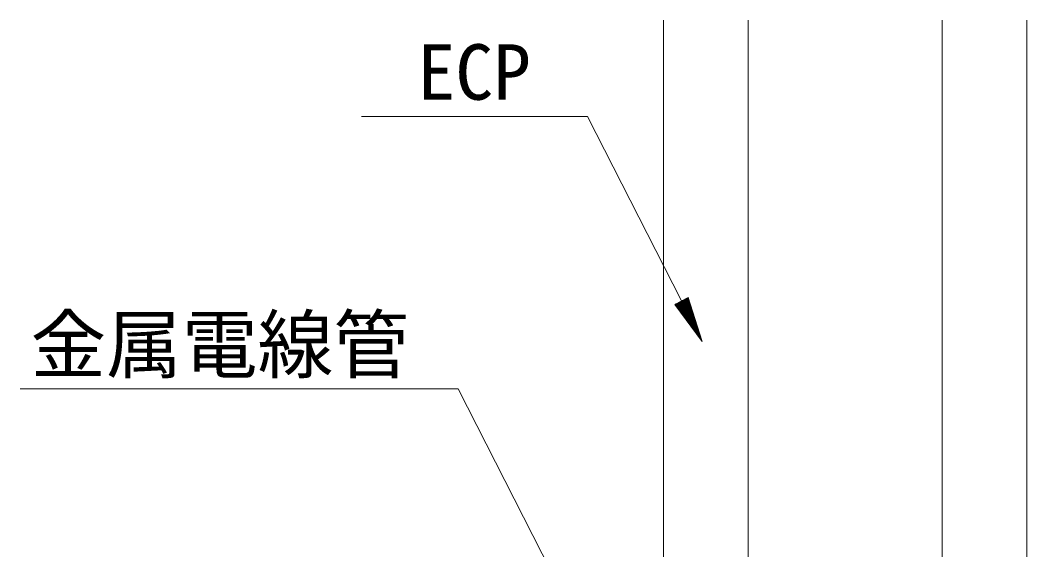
# Model space of a CAD drawing. Units: millimetres at full size, sheet at 1:6; details may follow other scales. Extents: x -1207 to 1226, y -853 to 852.
# Drawn here: x 892.5 to 1058.7, y -494 to -406.5 of the extents above; entities that cross this region are included whole.
import ezdxf
from ezdxf.enums import TextEntityAlignment as Align

# ---------------------------------------------------------------- set-up
doc = ezdxf.new("R2010")
doc.units = ezdxf.units.MM
doc.header["$LTSCALE"] = 6
doc.layers.add('0-1_AL', color=5, linetype='Continuous', lineweight=9)
doc.layers.add('0-2_SUNPO', color=7, linetype='Continuous', lineweight=9)
doc.styles.add('ＭＳ ゴシック', font='')
doc.styles.get('ＭＳ ゴシック').set_extended_font_data('MS Gothic')

msp = doc.modelspace()

# ---------------------------------------------------------------- linework, layer by layer
at = {"layer": '0-1_AL'}
for p, q in [((998.704, -406.489), (998.704, -611.489)), ((1012.704, -406.489), (1012.704, -611.489)), ((1044.704, -406.489), (1044.704, -611.489)), ((1058.704, -406.489), (1058.704, -611.489))]:
    msp.add_line(p, q, dxfattribs=at)
at = {"layer": '0-2_SUNPO'}
for p, q in [((986.139, -422.387), (948.832, -422.387)), ((1001.697, -452.888), (986.139, -422.387)), ((1003.18, -453.485), (1000.605, -453.485)), ((1003.164, -453.435), (1000.626, -453.435)), ((1003.195, -453.535), (1000.642, -453.535)), ((1003.211, -453.585), (1000.679, -453.585)), ((1003.227, -453.635), (1000.716, -453.635)), ((1003.148, -453.385), (1000.724, -453.385)), ((1003.243, -453.685), (1000.753, -453.685)), ((1003.259, -453.735), (1000.79, -453.735)), ((1003.132, -453.335), (1000.822, -453.335)), ((1003.116, -453.285), (1000.92, -453.285)), ((1003.1, -453.235), (1001.018, -453.235)), ((1003.085, -453.185), (1001.116, -453.185)), ((1003.069, -453.135), (1001.214, -453.135)), ((1003.053, -453.085), (1001.312, -453.085)), ((1003.037, -453.035), (1001.41, -453.035)), ((1003.021, -452.985), (1001.508, -452.985)), ((1003.005, -452.935), (1001.606, -452.935)), ((1002.99, -452.885), (1001.704, -452.885)), ((1002.974, -452.835), (1001.802, -452.835)), ((1002.958, -452.785), (1001.9, -452.785)), ((1002.942, -452.735), (1001.998, -452.735)), ((1002.926, -452.685), (1002.096, -452.685)), ((1002.91, -452.635), (1002.194, -452.635)), ((1002.895, -452.585), (1002.292, -452.585)), ((1002.879, -452.535), (1002.39, -452.535)), ((1002.863, -452.485), (1002.488, -452.485)), ((1002.847, -452.435), (1002.586, -452.435)), ((1002.831, -452.385), (1002.684, -452.385)), ((1002.816, -452.335), (1002.782, -452.335)), ((1003.275, -453.785), (1000.827, -453.785)), ((1003.29, -453.835), (1000.864, -453.835)), ((1003.306, -453.885), (1000.901, -453.885)), ((1003.322, -453.935), (1000.938, -453.935)), ((1003.338, -453.985), (1000.975, -453.985)), ((1003.354, -454.035), (1001.012, -454.035)), ((1003.369, -454.085), (1001.049, -454.085)), ((1003.385, -454.135), (1001.086, -454.135)), ((1003.401, -454.185), (1001.123, -454.185)), ((1003.417, -454.235), (1001.16, -454.235)), ((1003.433, -454.285), (1001.197, -454.285)), ((1003.449, -454.335), (1001.234, -454.335)), ((1003.464, -454.385), (1001.271, -454.385)), ((1003.48, -454.435), (1001.308, -454.435)), ((1003.496, -454.485), (1001.345, -454.485)), ((1003.512, -454.535), (1001.382, -454.535)), ((1003.528, -454.585), (1001.419, -454.585)), ((1003.543, -454.635), (1001.456, -454.635)), ((1003.559, -454.685), (1001.493, -454.685)), ((1003.575, -454.735), (1001.53, -454.735)), ((1003.591, -454.785), (1001.567, -454.785)), ((1003.607, -454.835), (1001.604, -454.835)), ((1003.623, -454.885), (1001.641, -454.885)), ((1003.638, -454.935), (1001.678, -454.935)), ((1003.654, -454.985), (1001.715, -454.985)), ((1003.67, -455.035), (1001.752, -455.035)), ((1003.686, -455.085), (1001.789, -455.085)), ((1003.702, -455.135), (1001.826, -455.135)), ((1003.718, -455.185), (1001.863, -455.185)), ((1003.734, -455.235), (1001.9, -455.235)), ((1003.749, -455.285), (1001.937, -455.285)), ((1003.765, -455.335), (1001.974, -455.335)), ((1003.781, -455.385), (1002.011, -455.385)), ((1003.797, -455.435), (1002.047, -455.435)), ((1003.813, -455.485), (1002.085, -455.485)), ((1003.829, -455.535), (1002.121, -455.535)), ((1003.844, -455.585), (1002.159, -455.585)), ((1003.86, -455.635), (1002.195, -455.635)), ((1003.876, -455.685), (1002.232, -455.685)), ((1003.892, -455.735), (1002.269, -455.735)), ((1003.908, -455.785), (1002.306, -455.785)), ((1003.923, -455.835), (1002.343, -455.835)), ((1003.939, -455.885), (1002.38, -455.885)), ((1003.955, -455.935), (1002.417, -455.935)), ((1003.971, -455.985), (1002.454, -455.985)), ((1003.987, -456.035), (1002.491, -456.035)), ((1004.003, -456.085), (1002.528, -456.085)), ((1004.018, -456.135), (1002.565, -456.135)), ((1004.034, -456.185), (1002.602, -456.185)), ((1004.05, -456.235), (1002.639, -456.235)), ((1004.066, -456.285), (1002.676, -456.285)), ((1004.082, -456.335), (1002.713, -456.335)), ((1004.097, -456.385), (1002.75, -456.385)), ((1004.113, -456.435), (1002.787, -456.435)), ((1004.129, -456.485), (1002.824, -456.485)), ((1004.145, -456.535), (1002.861, -456.535)), ((1004.161, -456.585), (1002.898, -456.585)), ((1004.177, -456.635), (1002.935, -456.635)), ((1004.192, -456.685), (1002.972, -456.685)), ((1004.208, -456.735), (1003.009, -456.735)), ((1004.224, -456.785), (1003.046, -456.785)), ((1004.24, -456.835), (1003.083, -456.835)), ((1004.256, -456.885), (1003.12, -456.885)), ((1004.272, -456.935), (1003.157, -456.935)), ((1004.287, -456.985), (1003.194, -456.985)), ((1004.303, -457.035), (1003.231, -457.035)), ((1004.319, -457.085), (1003.268, -457.085)), ((1004.335, -457.135), (1003.305, -457.135)), ((1004.351, -457.185), (1003.342, -457.185)), ((1004.367, -457.235), (1003.379, -457.235)), ((1004.382, -457.285), (1003.416, -457.285)), ((1004.398, -457.335), (1003.453, -457.335)), ((1004.414, -457.385), (1003.49, -457.385)), ((1004.43, -457.435), (1003.527, -457.435)), ((1004.446, -457.485), (1003.564, -457.485)), ((1004.462, -457.535), (1003.601, -457.535)), ((1004.477, -457.585), (1003.638, -457.585)), ((1004.493, -457.635), (1003.675, -457.635)), ((1004.509, -457.685), (1003.712, -457.685)), ((1004.525, -457.735), (1003.749, -457.735)), ((1004.541, -457.785), (1003.786, -457.785)), ((1004.557, -457.835), (1003.823, -457.835)), ((1004.572, -457.885), (1003.86, -457.885)), ((1004.588, -457.935), (1003.897, -457.935)), ((1004.604, -457.985), (1003.934, -457.985)), ((1004.62, -458.035), (1003.971, -458.035)), ((1004.636, -458.085), (1004.008, -458.085)), ((1004.651, -458.135), (1004.045, -458.135)), ((1004.667, -458.185), (1004.082, -458.185)), ((1004.683, -458.235), (1004.119, -458.235)), ((1004.699, -458.285), (1004.156, -458.285)), ((1004.715, -458.335), (1004.192, -458.335)), ((1004.731, -458.385), (1004.23, -458.385)), ((1004.746, -458.435), (1004.266, -458.435)), ((1004.762, -458.485), (1004.303, -458.485)), ((1004.778, -458.535), (1004.34, -458.535)), ((1004.794, -458.585), (1004.377, -458.585)), ((1004.81, -458.635), (1004.415, -458.635)), ((1004.826, -458.685), (1004.451, -458.685)), ((1004.841, -458.735), (1004.488, -458.735)), ((1004.857, -458.785), (1004.525, -458.785)), ((1004.873, -458.835), (1004.562, -458.835)), ((1004.889, -458.885), (1004.599, -458.885)), ((1004.905, -458.935), (1004.636, -458.935)), ((1004.921, -458.985), (1004.673, -458.985)), ((1004.936, -459.035), (1004.71, -459.035)), ((1004.952, -459.085), (1004.747, -459.085)), ((1004.968, -459.135), (1004.784, -459.135)), ((1004.984, -459.185), (1004.821, -459.185)), ((1005, -459.235), (1004.858, -459.235)), ((1005.016, -459.285), (1004.895, -459.285)), ((1005.031, -459.335), (1004.932, -459.335)), ((1005.047, -459.385), (1004.969, -459.385)), ((1005.063, -459.435), (1005.006, -459.435)), ((1005.079, -459.485), (1005.043, -459.485)), ((1005.095, -459.535), (1005.08, -459.535)), ((964.799, -467.415), (892.492, -467.415)), ((980.358, -497.916), (964.799, -467.415))]:
    msp.add_line(p, q, dxfattribs=at)
msp.add_lwpolyline([(1002.811, -452.32), (1000.584, -453.456), (1005.105, -459.569)], close=True, dxfattribs=at)

# ---------------------------------------------------------------- texts
at = {"layer": '0-2_SUNPO', "style": 'ＭＳ ゴシック'}
for s, p in [('ECP', (958.11, -422.387)), ('金属電線管', (894.199, -467.415))]:
    msp.add_text(s, height=9.164, dxfattribs=at).set_placement(p, align=Align.BOTTOM_LEFT)

doc.saveas('drawing.dxf')
